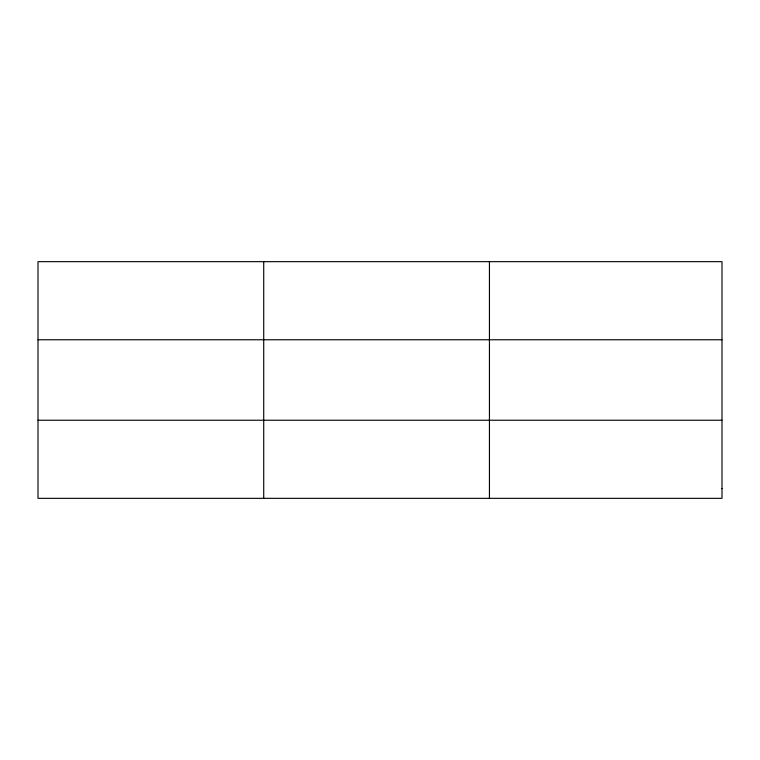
<?xml version="1.0" encoding="UTF-8"?>
<svg xmlns="http://www.w3.org/2000/svg" width="760" height="760" viewBox="0 0 760 760"><rect width="100%" height="100%" fill="white"/><g stroke="black" fill="none" stroke-linecap="round" stroke-linejoin="round"><path stroke-width="1.14" d="M263.72 498.341L263.72 261.659M489.44 498.341L489.44 261.659M38 339.767L722 339.767M38 420.233L722 420.233M722 488.575L722 498.341L38 498.341L38 261.659L722 261.659L722 488.575"/></g></svg>
